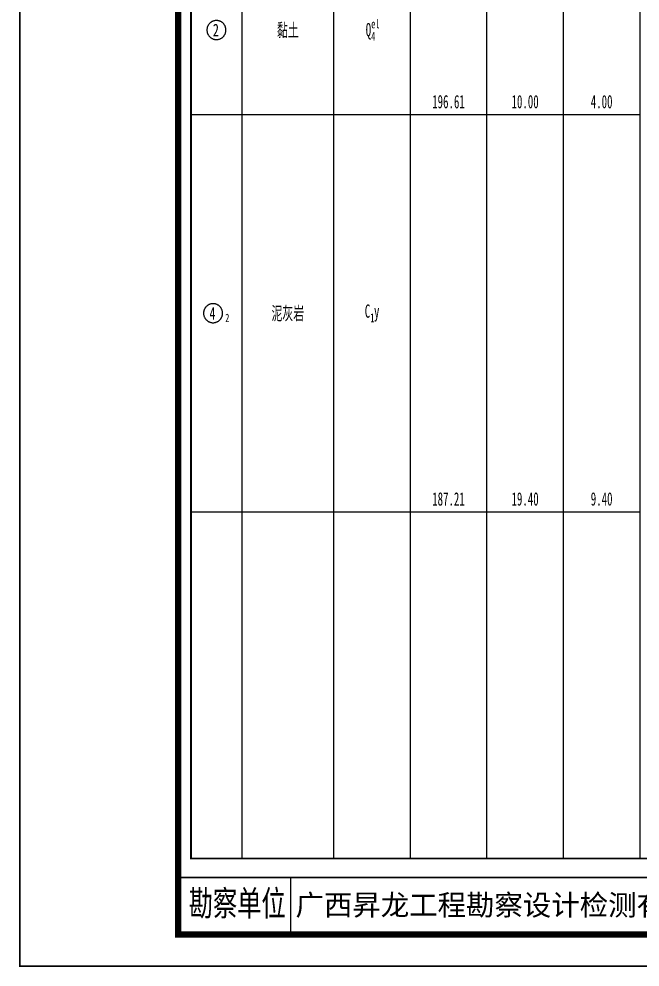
# Model space of a CAD drawing. Header units: millimetres. Extents: x 1264 to 9491, y 619 to 916.
# Drawn here: x 6163.4 to 6261.4, y 618.8 to 768.3 of the extents above; entities that cross this region are included whole.
import ezdxf
from ezdxf.enums import TextEntityAlignment as Align

# ---------------------------------------------------------------- set-up
doc = ezdxf.new("R2010")
doc.units = ezdxf.units.MM
doc.layers.add('GICAD_POU_TEXTS', color=7, linetype='Continuous')
doc.styles.add('HT', font='simhei.ttf')
doc.styles.add('LZ_FONT', font='simfang_0.ttf', dxfattribs={"width": 0.7, "height": 8})
doc.styles.add('成果图图块', font='simfang_0.ttf', dxfattribs={"height": 2.5})
doc.styles.add('成果图表体', font='simfang_0.ttf', dxfattribs={"width": 0.6, "height": 2.1})

# ---------------------------------------------------------------- blocks, each defined once
blk = doc.blocks.new('ZZT_DCBH_Z.dwg39', base_point=(-0.02, 0))
at = {"color": 7}
blk.add_polyline3d([(-1.52, 0.02, 0), (-1.52, -0.06, 0), (-1.52, -0.13, 0), (-1.51, -0.2, 0), (-1.5, -0.28, 0), (-1.48, -0.35, 0), (-1.46, -0.42, 0), (-1.44, -0.49, 0), (-1.41, -0.56, 0), (-1.38, -0.63, 0), (-1.35, -0.69, 0), (-1.31, -0.76, 0), (-1.27, -0.82, 0), (-1.23, -0.88, 0), (-1.18, -0.94, 0), (-1.14, -0.99, 0), (-1.09, -1.04, 0), (-1.03, -1.1, 0), (-0.98, -1.14, 0), (-0.92, -1.19, 0), (-0.86, -1.23, 0), (-0.8, -1.27, 0), (-0.73, -1.31, 0), (-0.67, -1.34, 0), (-0.6, -1.37, 0), (-0.53, -1.4, 0), (-0.46, -1.42, 0), (-0.39, -1.44, 0), (-0.32, -1.46, 0), (-0.25, -1.47, 0), (-0.17, -1.48, 0), (-0.1, -1.48, 0), (-0.02, -1.48, 0), (0.05, -1.48, 0), (0.12, -1.48, 0), (0.2, -1.47, 0), (0.27, -1.46, 0), (0.34, -1.44, 0), (0.41, -1.42, 0), (0.48, -1.4, 0), (0.55, -1.37, 0), (0.62, -1.34, 0), (0.68, -1.31, 0), (0.75, -1.27, 0), (0.81, -1.23, 0), (0.87, -1.19, 0), (0.93, -1.14, 0), (0.98, -1.1, 0), (1.04, -1.04, 0), (1.09, -0.99, 0), (1.13, -0.94, 0), (1.18, -0.88, 0), (1.22, -0.82, 0), (1.26, -0.76, 0), (1.3, -0.69, 0), (1.33, -0.63, 0), (1.36, -0.56, 0), (1.39, -0.49, 0), (1.41, -0.42, 0), (1.43, -0.35, 0), (1.45, -0.28, 0), (1.46, -0.2, 0), (1.47, -0.13, 0), (1.47, -0.06, 0), (1.48, 0.02, 0), (1.47, 0.09, 0), (1.47, 0.16, 0), (1.46, 0.24, 0), (1.45, 0.31, 0), (1.43, 0.38, 0), (1.41, 0.45, 0), (1.39, 0.52, 0), (1.36, 0.59, 0), (1.33, 0.66, 0), (1.3, 0.72, 0), (1.26, 0.79, 0), (1.22, 0.85, 0), (1.18, 0.91, 0), (1.13, 0.97, 0), (1.09, 1.02, 0), (1.04, 1.08, 0), (0.98, 1.13, 0), (0.93, 1.18, 0), (0.87, 1.22, 0), (0.81, 1.26, 0), (0.75, 1.3, 0), (0.68, 1.34, 0), (0.62, 1.37, 0), (0.55, 1.4, 0), (0.48, 1.43, 0), (0.41, 1.45, 0), (0.34, 1.47, 0), (0.27, 1.49, 0), (0.2, 1.5, 0), (0.12, 1.51, 0), (0.05, 1.51, 0), (-0.02, 1.52, 0), (-0.1, 1.51, 0), (-0.17, 1.51, 0), (-0.25, 1.5, 0), (-0.32, 1.49, 0), (-0.39, 1.47, 0), (-0.46, 1.45, 0), (-0.53, 1.43, 0), (-0.6, 1.4, 0), (-0.67, 1.37, 0), (-0.73, 1.34, 0), (-0.8, 1.3, 0), (-0.86, 1.26, 0), (-0.92, 1.22, 0), (-0.98, 1.18, 0), (-1.03, 1.13, 0), (-1.09, 1.08, 0), (-1.14, 1.02, 0), (-1.18, 0.97, 0), (-1.23, 0.91, 0), (-1.27, 0.85, 0), (-1.31, 0.79, 0), (-1.35, 0.72, 0), (-1.38, 0.66, 0), (-1.41, 0.59, 0), (-1.44, 0.52, 0), (-1.46, 0.45, 0), (-1.48, 0.38, 0), (-1.5, 0.31, 0), (-1.51, 0.24, 0), (-1.52, 0.16, 0), (-1.52, 0.09, 0), (-1.52, 0.02, 0)], dxfattribs=at)
at = {"layer": 'GICAD_POU_TEXTS', "color": 7, "style": '成果图图块', "width": 0.7}
blk.add_text('2', height=2, dxfattribs=at).set_placement((-0.11, -0.99), align=Align.CENTER)
blk = doc.blocks.new('ZZT_DCBH_Y1.dwg31', base_point=(0.51, 0))
at = {"color": 7}
blk.add_polyline3d([(-1.52, 0.02, 0), (-1.52, -0.06, 0), (-1.52, -0.13, 0), (-1.51, -0.2, 0), (-1.5, -0.28, 0), (-1.48, -0.35, 0), (-1.46, -0.42, 0), (-1.44, -0.49, 0), (-1.41, -0.56, 0), (-1.38, -0.63, 0), (-1.35, -0.69, 0), (-1.31, -0.76, 0), (-1.27, -0.82, 0), (-1.23, -0.88, 0), (-1.18, -0.94, 0), (-1.14, -0.99, 0), (-1.09, -1.04, 0), (-1.03, -1.1, 0), (-0.98, -1.14, 0), (-0.92, -1.19, 0), (-0.86, -1.23, 0), (-0.8, -1.27, 0), (-0.73, -1.31, 0), (-0.67, -1.34, 0), (-0.6, -1.37, 0), (-0.53, -1.4, 0), (-0.46, -1.42, 0), (-0.39, -1.44, 0), (-0.32, -1.46, 0), (-0.25, -1.47, 0), (-0.17, -1.48, 0), (-0.1, -1.48, 0), (-0.02, -1.48, 0), (0.05, -1.48, 0), (0.12, -1.48, 0), (0.2, -1.47, 0), (0.27, -1.46, 0), (0.34, -1.44, 0), (0.41, -1.42, 0), (0.48, -1.4, 0), (0.55, -1.37, 0), (0.62, -1.34, 0), (0.68, -1.31, 0), (0.75, -1.27, 0), (0.81, -1.23, 0), (0.87, -1.19, 0), (0.93, -1.14, 0), (0.98, -1.1, 0), (1.04, -1.04, 0), (1.09, -0.99, 0), (1.13, -0.94, 0), (1.18, -0.88, 0), (1.22, -0.82, 0), (1.26, -0.76, 0), (1.3, -0.69, 0), (1.33, -0.63, 0), (1.36, -0.56, 0), (1.39, -0.49, 0), (1.41, -0.42, 0), (1.43, -0.35, 0), (1.45, -0.28, 0), (1.46, -0.2, 0), (1.47, -0.13, 0), (1.47, -0.06, 0), (1.48, 0.02, 0), (1.47, 0.09, 0), (1.47, 0.16, 0), (1.46, 0.24, 0), (1.45, 0.31, 0), (1.43, 0.38, 0), (1.41, 0.45, 0), (1.39, 0.52, 0), (1.36, 0.59, 0), (1.33, 0.66, 0), (1.3, 0.72, 0), (1.26, 0.79, 0), (1.22, 0.85, 0), (1.18, 0.91, 0), (1.13, 0.97, 0), (1.09, 1.02, 0), (1.04, 1.08, 0), (0.98, 1.13, 0), (0.93, 1.18, 0), (0.87, 1.22, 0), (0.81, 1.26, 0), (0.75, 1.3, 0), (0.68, 1.34, 0), (0.62, 1.37, 0), (0.55, 1.4, 0), (0.48, 1.43, 0), (0.41, 1.45, 0), (0.34, 1.47, 0), (0.27, 1.49, 0), (0.2, 1.5, 0), (0.12, 1.51, 0), (0.05, 1.51, 0), (-0.02, 1.52, 0), (-0.1, 1.51, 0), (-0.17, 1.51, 0), (-0.25, 1.5, 0), (-0.32, 1.49, 0), (-0.39, 1.47, 0), (-0.46, 1.45, 0), (-0.53, 1.43, 0), (-0.6, 1.4, 0), (-0.67, 1.37, 0), (-0.73, 1.34, 0), (-0.8, 1.3, 0), (-0.86, 1.26, 0), (-0.92, 1.22, 0), (-0.98, 1.18, 0), (-1.03, 1.13, 0), (-1.09, 1.08, 0), (-1.14, 1.02, 0), (-1.18, 0.97, 0), (-1.23, 0.91, 0), (-1.27, 0.85, 0), (-1.31, 0.79, 0), (-1.35, 0.72, 0), (-1.38, 0.66, 0), (-1.41, 0.59, 0), (-1.44, 0.52, 0), (-1.46, 0.45, 0), (-1.48, 0.38, 0), (-1.5, 0.31, 0), (-1.51, 0.24, 0), (-1.52, 0.16, 0), (-1.52, 0.09, 0), (-1.52, 0.02, 0)], dxfattribs=at)
at = {"layer": 'GICAD_POU_TEXTS', "color": 7, "style": '成果图图块', "width": 0.7}
blk.add_text('4', height=2, dxfattribs=at).set_placement((-0.11, -0.99), align=Align.CENTER)
blk.add_text('2', height=1.33, dxfattribs=at).set_placement((1.9, -1.39))
blk = doc.blocks.new('柱状图图框模板-(昇龙标准).dwg22', base_point=(27, 229))
blk.add_line((42.74, 4.95), (42.74, 13.95))
blk.add_line((42.74, 4.95), (42.74, 13.95))
for points, const_width in [([(0, 0), (210, 0), (210, 297), (0, 297)], 0.25), ([(25, 5), (205, 5), (205, 292), (25, 292)], 1), ([(27, 265), (203, 265), (203, 17), (27, 17)], 0.3)]:
    blk.add_lwpolyline(points, close=True, dxfattribs=dict(const_width=const_width))
at = {"const_width": 0.3}
blk.add_lwpolyline([(25, 14), (205, 14)], dxfattribs=at)
at = {"style": 'LZ_FONT', "width": 0.7}
blk.add_text('勘察单位', height=4, dxfattribs=at).set_placement((26.65, 7.95))
at = {"style": 'HT'}
blk.add_text('广西昇龙工程勘察设计检测有限公司', height=3.2865, dxfattribs=at).set_placement((43.48, 8.02))

msp = doc.modelspace()

# ---------------------------------------------------------------- linework, layer by layer
at = {"color": 0}
for p, q in [((6190.57, 753.23), (6190.57, 779.89)), ((6198.62, 753.23), (6198.62, 779.89)), ((6190.57, 753.23), (6198.62, 753.23)), ((6190.57, 753.23), (6198.62, 753.23)), ((6190.57, 690.56), (6190.57, 753.23)), ((6198.62, 690.56), (6198.62, 753.23)), ((6190.57, 690.56), (6198.62, 690.56))]:
    msp.add_line(p, q, dxfattribs=at)
for points in [[(6190.57, 635.89), (6190.57, 819.89)], [(6198.62, 635.89), (6198.62, 819.89)], [(6198.62, 635.89), (6198.62, 819.89)], [(6213.1, 635.89), (6213.1, 819.89)], [(6213.1, 635.89), (6213.1, 819.89)], [(6225.17, 635.89), (6225.17, 819.89)], [(6225.17, 635.89), (6225.17, 819.89)], [(6237.25, 635.89), (6237.25, 819.89)], [(6237.25, 635.89), (6237.25, 819.89)], [(6249.32, 635.89), (6249.32, 819.89)], [(6249.32, 635.89), (6249.32, 819.89)], [(6261.39, 635.89), (6261.39, 819.89)], [(6261.39, 635.89), (6261.39, 819.89)], [(6198.62, 753.23), (6198.62, 779.89)], [(6213.1, 753.23), (6213.1, 779.89)], [(6213.1, 753.23), (6213.1, 779.89)], [(6225.17, 753.23), (6225.17, 779.89)], [(6225.17, 753.23), (6225.17, 779.89)], [(6237.25, 753.23), (6237.25, 779.89)], [(6237.25, 753.23), (6237.25, 779.89)], [(6249.32, 753.23), (6249.32, 779.89)], [(6249.32, 753.23), (6249.32, 779.89)], [(6261.39, 753.23), (6261.39, 779.89)], [(6198.62, 753.23), (6213.1, 753.23)], [(6198.62, 753.23), (6213.1, 753.23)], [(6198.62, 690.56), (6198.62, 753.23)], [(6213.1, 690.56), (6213.1, 753.23)], [(6213.1, 753.23), (6225.17, 753.23)], [(6213.1, 753.23), (6225.17, 753.23)], [(6213.1, 690.56), (6213.1, 753.23)], [(6225.17, 690.56), (6225.17, 753.23)], [(6225.17, 753.23), (6237.25, 753.23)], [(6225.17, 753.23), (6237.25, 753.23)], [(6225.17, 690.56), (6225.17, 753.23)], [(6237.25, 690.56), (6237.25, 753.23)], [(6237.25, 753.23), (6249.32, 753.23)], [(6237.25, 753.23), (6249.32, 753.23)], [(6237.25, 690.56), (6237.25, 753.23)], [(6249.32, 690.56), (6249.32, 753.23)], [(6249.32, 753.23), (6261.39, 753.23)], [(6249.32, 753.23), (6261.39, 753.23)], [(6249.32, 690.56), (6249.32, 753.23)], [(6261.39, 690.56), (6261.39, 753.23)], [(6198.62, 690.56), (6213.1, 690.56)], [(6213.1, 690.56), (6225.17, 690.56)], [(6225.17, 690.56), (6237.25, 690.56)], [(6237.25, 690.56), (6249.32, 690.56)], [(6249.32, 690.56), (6261.39, 690.56)], [(6190.57, 635.89), (6198.62, 635.89)], [(6198.62, 635.89), (6213.1, 635.89)], [(6213.1, 635.89), (6225.17, 635.89)], [(6225.17, 635.89), (6237.25, 635.89)], [(6237.25, 635.89), (6249.32, 635.89)], [(6249.32, 635.89), (6261.39, 635.89)], [(6261.39, 635.89), (6275.87, 635.89)]]:
    msp.add_lwpolyline(points, dxfattribs=at)

# ---------------------------------------------------------------- block references
for name, p in [('柱状图图框模板-(昇龙标准).dwg22', (6190.57, 847.89)), ('ZZT_DCBH_Z.dwg39', (6194.59, 766.56)), ('ZZT_DCBH_Y1.dwg31', (6194.59, 721.89))]:
    msp.add_blockref(name, p)

# ---------------------------------------------------------------- texts
at = {"color": 0, "style": '成果图表体', "width": 0.6}
for s, height, p in [('黏土', 2.1, (6204.13, 765.51)), ('Q', 2.1, (6218.13, 765.58)), ('el', 1.4, (6218.99, 766.84)), ('4', 1.4, (6218.99, 764.88)), ('196.61', 2.1, (6228.61, 754.23)), ('10.00', 2.1, (6241.12, 754.23)), ('4.00', 2.1, (6253.62, 754.23)), ('泥灰岩', 2.1, (6203.26, 720.84)), ('C', 2.1, (6217.98, 721.19)), ('y', 2.1, (6219.43, 721.19)), ('1', 1.4, (6218.85, 720.49)), ('187.21', 2.1, (6228.61, 691.56)), ('19.40', 2.1, (6241.12, 691.56)), ('9.40', 2.1, (6253.62, 691.56))]:
    msp.add_text(s, height=height, dxfattribs=at).set_placement(p)

doc.saveas('drawing.dxf')
